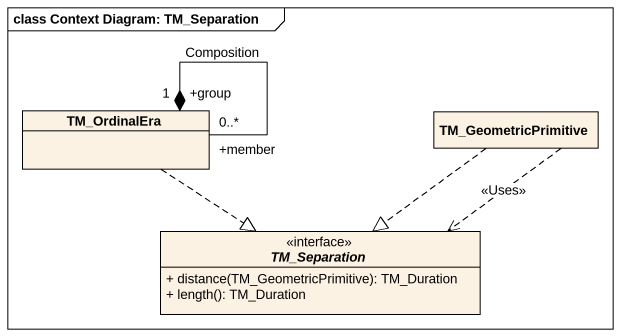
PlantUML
@startuml
mainframe class Context Diagram: TM_Separation
hide circle
hide empty members
skinparam classAttributeIconSize 0
class TM_OrdinalEra
class TM_GeometricPrimitive
interface TM_Separation {
  + distance(TM_GeometricPrimitive): TM_Duration
  + length(): TM_Duration
}
TM_OrdinalEra "+member\n0..*" --* "+group\n1" TM_OrdinalEra : Composition
TM_OrdinalEra ..|> TM_Separation
TM_GeometricPrimitive ..|> TM_Separation
TM_GeometricPrimitive ..> TM_Separation : <<Uses>>
@enduml
